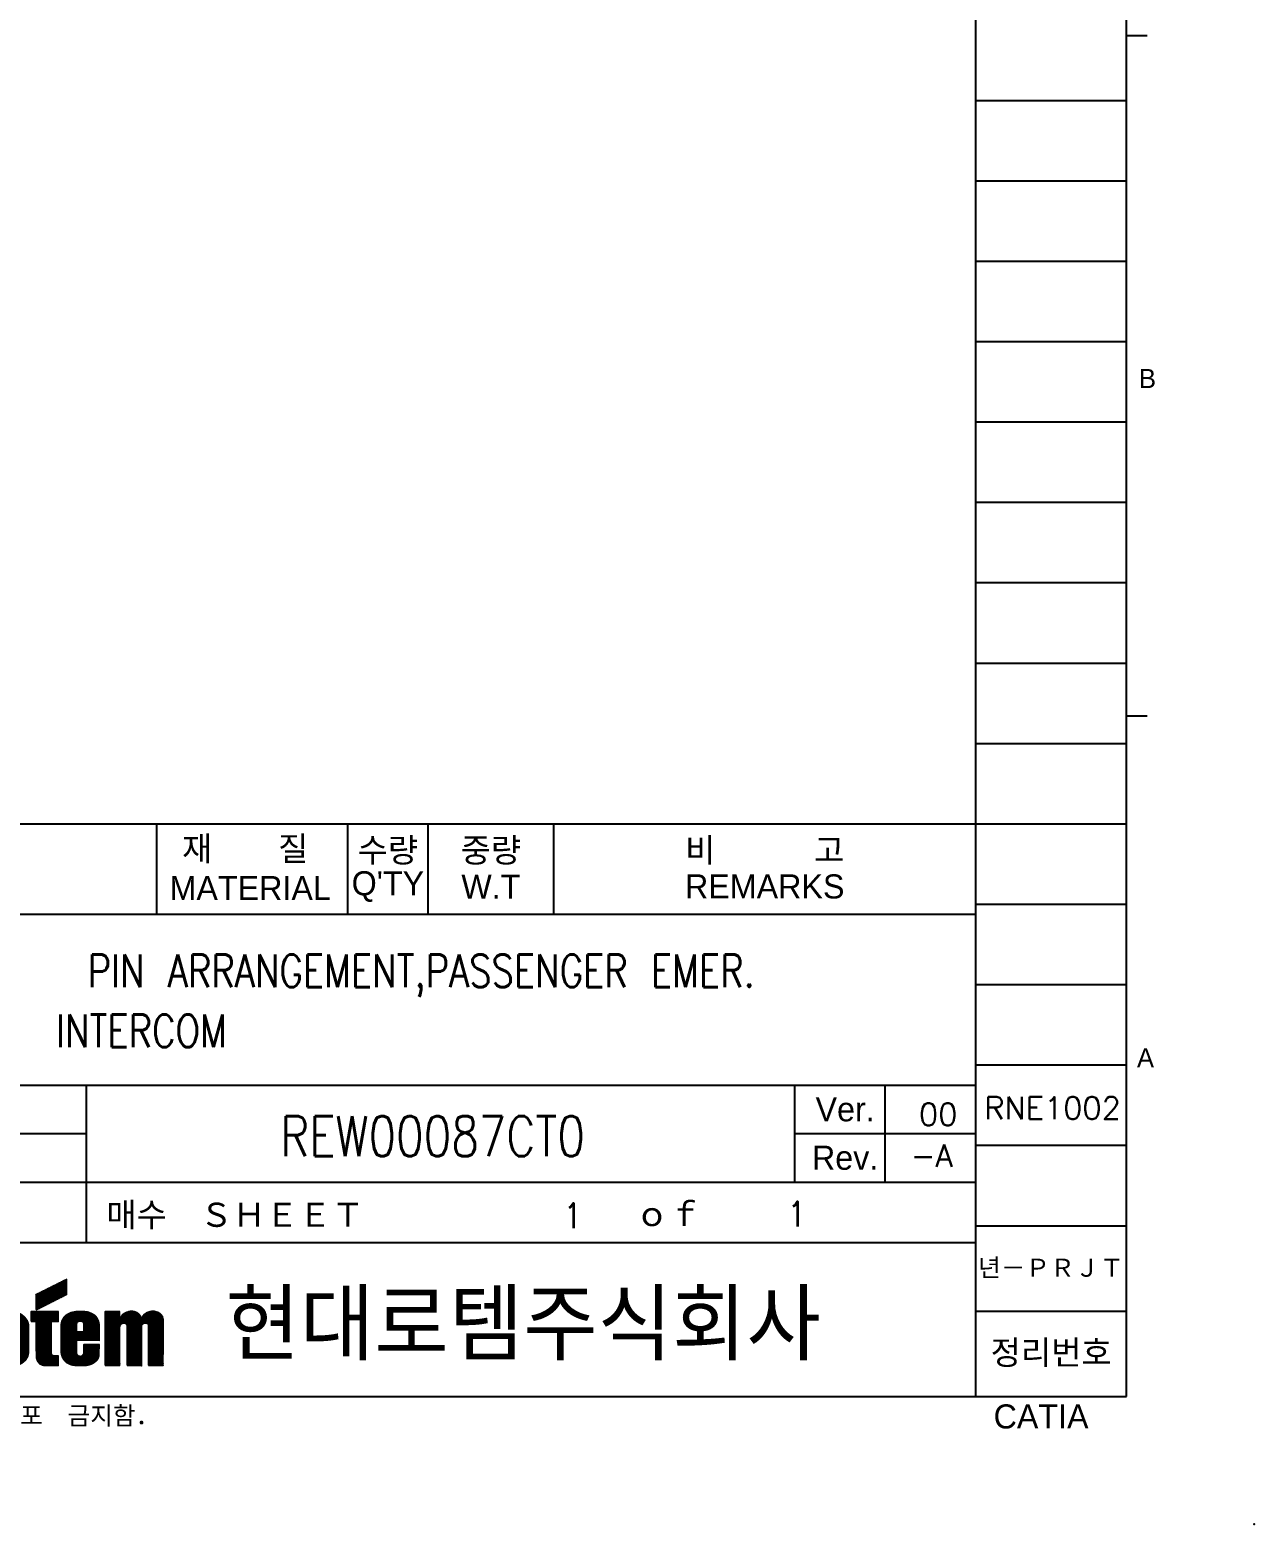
# Model space of a CAD drawing. Header units: millimetres. Extents: x 1063 to 1621, y 404 to 836.
# Drawn here: x 1499.5 to 1621.4, y 404.4 to 553.1 of the extents above; entities that cross this region are included whole.
import ezdxf
from ezdxf.enums import TextEntityAlignment as Align

# ---------------------------------------------------------------- set-up
doc = ezdxf.new("R2010")
doc.units = ezdxf.units.MM
doc.layers.add('5', color=4, linetype='Continuous')
doc.styles.add('CI', font='romand.shx', dxfattribs={"bigfont": 'whgdtxt.shx'})
doc.styles.add('ROMANS', font='txt', dxfattribs={"height": 0.2})
doc.styles.get("Standard").update_dxf_attribs({"font": 'txt.shx', "bigfont": 'whgtxt.shx'})
pattern_1 = [(45, (994.75708, 597.389726), (-0.00883883476, 0.00883883476), [])]

msp = doc.modelspace()

# ---------------------------------------------------------------- hatches: boundary and pattern name
h = msp.add_hatch()
h.set_pattern_fill('ANSI31', color=256, scale=0.1, style=0)
h.set_pattern_definition(pattern_1)
h.paths.add_polyline_path([(1506.45, 424.22), (1506.45, 424.3), (1506.44, 424.37), (1506.43, 424.45), (1506.41, 424.52), (1506.39, 424.6), (1506.36, 424.67), (1506.34, 424.73), (1506.3, 424.8), (1506.27, 424.86), (1506.23, 424.91), (1506.19, 424.97), (1506.15, 425.03), (1506.1, 425.08), (1506.05, 425.12), (1506, 425.17), (1505.94, 425.22), (1505.88, 425.26), (1505.82, 425.29), (1505.76, 425.33), (1505.69, 425.36), (1505.62, 425.39), (1505.55, 425.42), (1505.48, 425.45), (1505.41, 425.47), (1505.33, 425.49), (1505.26, 425.51), (1505.18, 425.52), (1505.1, 425.53), (1505.02, 425.54), (1504.93, 425.55), (1504.85, 425.55), (1504.77, 425.56), (1504.36, 425.56), (1504.27, 425.55), (1504.18, 425.55), (1504.1, 425.54), (1504.02, 425.53), (1503.93, 425.52), (1503.85, 425.5), (1503.77, 425.48), (1503.69, 425.46), (1503.62, 425.44), (1503.55, 425.41), (1503.48, 425.38), (1503.41, 425.35), (1503.34, 425.31), (1503.28, 425.27), (1503.21, 425.23), (1503.15, 425.19), (1503.1, 425.14), (1503.04, 425.09), (1502.99, 425.04), (1502.95, 424.98), (1502.9, 424.92), (1502.86, 424.86), (1502.82, 424.8), (1502.79, 424.73), (1502.76, 424.66), (1502.73, 424.59), (1502.71, 424.51), (1502.69, 424.43), (1502.68, 424.35), (1502.66, 424.27), (1502.66, 424.18), (1502.65, 424.09), (1502.65, 421.59), (1502.66, 421.51), (1502.66, 421.42), (1502.67, 421.34), (1502.69, 421.26), (1502.7, 421.19), (1502.72, 421.11), (1502.75, 421.04), (1502.77, 420.98), (1502.8, 420.91), (1502.84, 420.85), (1502.87, 420.79), (1502.91, 420.73), (1502.95, 420.68), (1503, 420.63), (1503.05, 420.58), (1503.1, 420.53), (1503.15, 420.49), (1503.21, 420.45), (1503.27, 420.41), (1503.33, 420.37), (1503.4, 420.34), (1503.47, 420.31), (1503.53, 420.29), (1503.61, 420.26), (1503.68, 420.24), (1503.76, 420.22), (1503.84, 420.21), (1503.92, 420.2), (1504.01, 420.19), (1504.1, 420.18), (1504.19, 420.17), (1504.28, 420.17), (1504.83, 420.17), (1504.91, 420.17), (1504.99, 420.18), (1505.06, 420.18), (1505.14, 420.19), (1505.22, 420.2), (1505.29, 420.22), (1505.37, 420.24), (1505.44, 420.25), (1505.51, 420.28), (1505.58, 420.3), (1505.65, 420.32), (1505.71, 420.35), (1505.77, 420.38), (1505.84, 420.42), (1505.89, 420.45), (1505.95, 420.49), (1506.01, 420.53), (1506.06, 420.57), (1506.11, 420.61), (1506.15, 420.66), (1506.2, 420.71), (1506.24, 420.76), (1506.27, 420.81), (1506.31, 420.87), (1506.34, 420.92), (1506.36, 420.98), (1506.39, 421.04), (1506.41, 421.1), (1506.42, 421.16), (1506.43, 421.23), (1506.44, 421.3), (1506.44, 421.37), (1506.45, 422.27), (1504.91, 422.27), (1504.91, 421.51), (1504.91, 421.43), (1504.89, 421.34), (1504.85, 421.27), (1504.81, 421.21), (1504.75, 421.15), (1504.69, 421.11), (1504.63, 421.09), (1504.55, 421.08), (1504.48, 421.09), (1504.41, 421.11), (1504.35, 421.14), (1504.3, 421.19), (1504.25, 421.25), (1504.22, 421.32), (1504.2, 421.41), (1504.2, 421.49), (1504.2, 424.26), (1504.2, 424.31), (1504.22, 424.39), (1504.25, 424.46), (1504.29, 424.51), (1504.35, 424.55), (1504.41, 424.58), (1504.46, 424.6), (1504.54, 424.6), (1504.61, 424.6), (1504.67, 424.58), (1504.73, 424.55), (1504.79, 424.51), (1504.84, 424.46), (1504.87, 424.41), (1504.9, 424.33), (1504.91, 424.26), (1504.91, 423.54), (1504.2, 423.54), (1504.2, 422.71), (1506.45, 422.71)])
h.paths.add_polyline_path([(1501.68, 424.54), (1502.39, 424.54), (1502.39, 425.56), (1499.65, 425.56), (1499.65, 424.54), (1500.16, 424.54), (1500.18, 421.15), (1500.18, 421.09), (1500.18, 421.02), (1500.19, 420.97), (1500.19, 420.91), (1500.2, 420.86), (1500.22, 420.81), (1500.23, 420.76), (1500.25, 420.71), (1500.26, 420.66), (1500.28, 420.62), (1500.3, 420.58), (1500.33, 420.54), (1500.35, 420.5), (1500.38, 420.47), (1500.41, 420.44), (1500.44, 420.41), (1500.47, 420.38), (1500.5, 420.35), (1500.53, 420.32), (1500.57, 420.3), (1500.61, 420.28), (1500.64, 420.26), (1500.68, 420.25), (1500.72, 420.23), (1500.77, 420.22), (1500.81, 420.2), (1500.85, 420.2), (1500.9, 420.19), (1500.94, 420.18), (1500.99, 420.18), (1501.04, 420.17), (1501.09, 420.17), (1502.39, 420.17), (1502.39, 421.13), (1501.94, 421.13), (1501.9, 421.13), (1501.86, 421.14), (1501.84, 421.15), (1501.77, 421.2), (1501.73, 421.27), (1501.7, 421.33), (1501.68, 421.4), (1501.68, 421.45)])
h.paths.add_polyline_path([(1499.42, 421.53), (1499.42, 421.62), (1499.42, 424.19), (1499.42, 424.27), (1499.42, 424.34), (1499.4, 424.41), (1499.39, 424.48), (1499.37, 424.54), (1499.34, 424.61), (1499.32, 424.67), (1499.29, 424.73), (1499.25, 424.79), (1499.21, 424.85), (1499.17, 424.91), (1499.13, 424.96), (1499.08, 425.02), (1499.03, 425.07), (1498.98, 425.12), (1498.92, 425.16), (1498.87, 425.21), (1498.81, 425.25), (1498.74, 425.29), (1498.68, 425.33), (1498.62, 425.36), (1498.55, 425.4), (1498.48, 425.42), (1498.41, 425.45), (1498.34, 425.48), (1498.27, 425.5), (1498.2, 425.51), (1498.13, 425.53), (1498.06, 425.54), (1497.99, 425.55), (1497.91, 425.55), (1497.84, 425.56), (1497.25, 425.56), (1497.16, 425.55), (1497.08, 425.55), (1496.99, 425.54), (1496.91, 425.53), (1496.83, 425.51), (1496.75, 425.49), (1496.67, 425.47), (1496.6, 425.44), (1496.52, 425.42), (1496.45, 425.38), (1496.38, 425.35), (1496.32, 425.31), (1496.26, 425.27), (1496.2, 425.23), (1496.14, 425.19), (1496.08, 425.14), (1496.03, 425.09), (1495.98, 425.04), (1495.94, 424.99), (1495.89, 424.94), (1495.85, 424.88), (1495.81, 424.82), (1495.78, 424.76), (1495.75, 424.7), (1495.72, 424.64), (1495.7, 424.58), (1495.68, 424.51), (1495.66, 424.45), (1495.65, 424.38), (1495.64, 424.31), (1495.63, 424.24), (1495.63, 424.17), (1497.15, 424.3), (1497.15, 424.35), (1497.17, 424.41), (1497.2, 424.46), (1497.26, 424.53), (1497.33, 424.57), (1497.4, 424.59), (1497.46, 424.6), (1497.52, 424.6), (1497.6, 424.59), (1497.64, 424.58), (1497.67, 424.57), (1497.75, 424.53), (1497.81, 424.47), (1497.84, 424.41), (1497.86, 424.34), (1497.86, 424.3), (1497.86, 421.45), (1497.86, 421.39), (1497.84, 421.29), (1497.81, 421.22), (1497.76, 421.16), (1497.71, 421.11), (1497.65, 421.07), (1497.59, 421.05), (1497.51, 421.04), (1497.42, 421.05), (1497.37, 421.07), (1497.3, 421.11), (1497.25, 421.16), (1497.2, 421.23), (1497.17, 421.29), (1497.15, 421.38), (1497.15, 421.45), (1497.15, 424.3), (1495.63, 424.17), (1495.63, 421.55), (1495.63, 421.47), (1495.64, 421.39), (1495.65, 421.31), (1495.67, 421.23), (1495.69, 421.16), (1495.72, 421.09), (1495.75, 421.02), (1495.78, 420.95), (1495.82, 420.89), (1495.86, 420.83), (1495.91, 420.77), (1495.96, 420.71), (1496.01, 420.66), (1496.06, 420.61), (1496.12, 420.56), (1496.18, 420.52), (1496.24, 420.48), (1496.3, 420.44), (1496.37, 420.4), (1496.43, 420.37), (1496.5, 420.34), (1496.57, 420.31), (1496.64, 420.28), (1496.71, 420.26), (1496.78, 420.24), (1496.85, 420.22), (1496.92, 420.21), (1496.98, 420.19), (1497.05, 420.18), (1497.12, 420.18), (1497.19, 420.17), (1497.25, 420.17), (1497.74, 420.17), (1497.83, 420.18), (1497.91, 420.18), (1498, 420.19), (1498.08, 420.2), (1498.16, 420.22), (1498.24, 420.23), (1498.32, 420.25), (1498.4, 420.28), (1498.48, 420.3), (1498.55, 420.33), (1498.62, 420.36), (1498.69, 420.39), (1498.75, 420.43), (1498.82, 420.47), (1498.88, 420.51), (1498.94, 420.55), (1498.99, 420.6), (1499.04, 420.65), (1499.09, 420.7), (1499.14, 420.76), (1499.18, 420.81), (1499.22, 420.88), (1499.26, 420.94), (1499.3, 421), (1499.32, 421.07), (1499.35, 421.14), (1499.37, 421.21), (1499.39, 421.29), (1499.41, 421.37), (1499.42, 421.45)])
h.paths.add_polyline_path([(1495.14, 422.63), (1495.14, 422.68), (1495.13, 422.73), (1495.13, 422.78), (1495.11, 422.83), (1495.1, 422.88), (1495.08, 422.92), (1495.06, 422.96), (1495.04, 423), (1495.01, 423.04), (1494.99, 423.08), (1494.96, 423.12), (1494.93, 423.15), (1494.89, 423.19), (1494.85, 423.22), (1494.81, 423.25), (1494.77, 423.28), (1494.73, 423.3), (1494.69, 423.33), (1494.64, 423.35), (1494.59, 423.37), (1494.54, 423.39), (1494.49, 423.41), (1494.44, 423.43), (1494.38, 423.45), (1494.33, 423.46), (1494.27, 423.48), (1494.22, 423.49), (1494.16, 423.5), (1494.1, 423.51), (1494.04, 423.51), (1493.98, 423.52), (1493.92, 423.52), (1493.98, 423.53), (1494.04, 423.54), (1494.1, 423.55), (1494.16, 423.56), (1494.22, 423.58), (1494.27, 423.6), (1494.33, 423.62), (1494.38, 423.64), (1494.44, 423.67), (1494.49, 423.69), (1494.54, 423.72), (1494.59, 423.75), (1494.64, 423.79), (1494.69, 423.83), (1494.73, 423.86), (1494.77, 423.9), (1494.81, 423.94), (1494.85, 423.99), (1494.89, 424.03), (1494.93, 424.08), (1494.96, 424.12), (1494.99, 424.17), (1495.01, 424.22), (1495.04, 424.28), (1495.06, 424.33), (1495.08, 424.38), (1495.1, 424.44), (1495.11, 424.49), (1495.13, 424.55), (1495.13, 424.61), (1495.14, 424.66), (1495.14, 424.72), (1495.14, 425.17), (1495.14, 425.24), (1495.13, 425.3), (1495.12, 425.37), (1495.11, 425.43), (1495.1, 425.49), (1495.08, 425.56), (1495.06, 425.61), (1495.03, 425.67), (1495, 425.73), (1494.97, 425.78), (1494.94, 425.83), (1494.9, 425.88), (1494.86, 425.93), (1494.81, 425.97), (1494.77, 426.01), (1494.72, 426.05), (1494.66, 426.09), (1494.61, 426.13), (1494.55, 426.16), (1494.48, 426.2), (1494.42, 426.23), (1494.35, 426.25), (1494.28, 426.28), (1494.21, 426.3), (1494.13, 426.32), (1494.05, 426.34), (1493.97, 426.35), (1493.88, 426.36), (1493.79, 426.37), (1493.7, 426.38), (1493.61, 426.39), (1493.51, 426.39), (1491.22, 426.39), (1491.22, 420.17), (1492.78, 420.17), (1492.78, 425.51), (1493.11, 425.51), (1493.2, 425.51), (1493.31, 425.46), (1493.41, 425.39), (1493.46, 425.32), (1493.5, 425.26), (1493.53, 425.2), (1493.55, 425.14), (1493.58, 425.08), (1493.59, 425.01), (1493.61, 424.93), (1493.62, 424.86), (1493.62, 424.79), (1493.62, 424.71), (1493.62, 424.64), (1493.61, 424.56), (1493.6, 424.49), (1493.59, 424.42), (1493.57, 424.35), (1493.55, 424.28), (1493.52, 424.22), (1493.49, 424.16), (1493.46, 424.11), (1493.4, 424.03), (1493.31, 423.96), (1493.2, 423.92), (1493.11, 423.91), (1492.78, 423.91), (1492.78, 423.02), (1493.17, 423.02), (1493.21, 423.02), (1493.24, 423.01), (1493.29, 422.99), (1493.36, 422.95), (1493.4, 422.92), (1493.42, 422.9), (1493.45, 422.87), (1493.47, 422.84), (1493.5, 422.8), (1493.52, 422.77), (1493.54, 422.73), (1493.55, 422.7), (1493.56, 422.68), (1493.58, 422.63), (1493.58, 422.6), (1493.59, 422.57), (1493.6, 422.52), (1493.61, 422.49), (1493.61, 422.44), (1493.61, 422.41), (1493.62, 422.39), (1493.62, 420.17), (1495.14, 420.17)])
h = msp.add_hatch()
h.set_pattern_fill('ANSI31', color=256, scale=0.1, style=0)
h.set_pattern_definition(pattern_1)
h.paths.add_polyline_path([(1512.83, 424.64), (1512.83, 424.75), (1512.81, 424.85), (1512.78, 424.95), (1512.75, 425.04), (1512.7, 425.12), (1512.65, 425.19), (1512.6, 425.26), (1512.53, 425.32), (1512.46, 425.38), (1512.38, 425.43), (1512.3, 425.47), (1512.22, 425.5), (1512.13, 425.53), (1512.04, 425.55), (1511.94, 425.57), (1511.85, 425.58), (1511.75, 425.58), (1511.65, 425.57), (1511.56, 425.56), (1511.47, 425.54), (1511.37, 425.52), (1511.28, 425.49), (1511.2, 425.45), (1511.12, 425.41), (1511.04, 425.36), (1510.97, 425.3), (1510.9, 425.24), (1510.84, 425.17), (1510.79, 425.09), (1510.74, 425.01), (1510.7, 424.92), (1510.68, 424.82), (1510.65, 424.92), (1510.61, 425.01), (1510.57, 425.09), (1510.52, 425.16), (1510.47, 425.23), (1510.41, 425.3), (1510.34, 425.35), (1510.27, 425.4), (1510.2, 425.45), (1510.12, 425.48), (1510.05, 425.51), (1509.96, 425.54), (1509.88, 425.56), (1509.79, 425.57), (1509.7, 425.58), (1509.62, 425.58), (1509.53, 425.57), (1509.44, 425.56), (1509.35, 425.55), (1509.27, 425.52), (1509.18, 425.49), (1509.1, 425.46), (1509.02, 425.42), (1508.94, 425.37), (1508.87, 425.32), (1508.8, 425.27), (1508.74, 425.2), (1508.68, 425.13), (1508.63, 425.06), (1508.58, 424.98), (1508.54, 424.89), (1508.5, 424.8), (1508.5, 425.56), (1507.04, 425.56), (1507.04, 420.17), (1508.5, 420.17), (1508.5, 424.08), (1508.52, 424.15), (1508.54, 424.22), (1508.58, 424.27), (1508.62, 424.32), (1508.69, 424.36), (1508.74, 424.38), (1508.82, 424.4), (1508.89, 424.4), (1508.95, 424.39), (1509.01, 424.37), (1509.07, 424.34), (1509.12, 424.3), (1509.16, 424.24), (1509.2, 424.17), (1509.21, 424.09), (1509.22, 424.03), (1509.22, 420.17), (1510.66, 420.17), (1510.66, 424.14), (1510.67, 424.2), (1510.7, 424.27), (1510.74, 424.31), (1510.8, 424.36), (1510.86, 424.38), (1510.92, 424.4), (1510.97, 424.4), (1511.02, 424.4), (1511.09, 424.39), (1511.15, 424.37), (1511.2, 424.35), (1511.27, 424.3), (1511.31, 424.24), (1511.34, 424.17), (1511.35, 424.1), (1511.35, 420.17), (1512.81, 420.17)])

# ---------------------------------------------------------------- linework, layer by layer
at = {"color": 5, "linetype": 'Continuous'}
for p, q in [((1593.66, 417.09), (1593.66, 823.49)), ((1608.66, 417.09), (1608.66, 823.49)), ((1593.66, 546.09), (1608.66, 546.09)), ((1593.66, 530.09), (1608.66, 530.09)), ((1593.66, 514.09), (1608.66, 514.09)), ((1593.66, 498.09), (1608.66, 498.09)), ((1593.66, 482.09), (1608.66, 482.09)), ((1415.16, 474.09), (1593.66, 474.09)), ((1593.66, 466.09), (1608.66, 466.09)), ((1415.16, 465.09), (1593.66, 465.09)), ((1593.66, 450.09), (1608.66, 450.09)), ((1593.66, 434.09), (1608.66, 434.09)), ((1075.26, 417.09), (1608.66, 417.09))]:
    msp.add_line(p, q, dxfattribs=at)
at = {"color": 6, "linetype": 'Continuous'}
for p, q in [((1608.66, 552.56), (1610.71, 552.56)), ((1593.66, 538.09), (1608.66, 538.09)), ((1593.66, 522.09), (1608.66, 522.09)), ((1593.66, 506.09), (1608.66, 506.09)), ((1593.66, 490.09), (1608.66, 490.09)), ((1608.66, 484.82), (1610.71, 484.82)), ((1512.16, 465.09), (1512.16, 474.09)), ((1531.16, 465.09), (1531.16, 474.09)), ((1539.16, 465.09), (1539.16, 474.09)), ((1551.66, 465.09), (1551.66, 474.09)), ((1593.66, 474.09), (1608.66, 474.09)), ((1593.66, 458.09), (1608.66, 458.09)), ((1478.16, 448.07), (1593.66, 448.07)), ((1505.16, 438.42), (1505.16, 448.07)), ((1575.66, 438.42), (1575.66, 448.07)), ((1584.66, 438.42), (1584.66, 448.07)), ((1497.16, 443.25), (1505.16, 443.25)), ((1575.66, 443.25), (1593.66, 443.25)), ((1593.66, 442.09), (1608.66, 442.09)), ((1478.16, 438.42), (1593.66, 438.42)), ((1505.16, 432.42), (1505.16, 438.42)), ((1573.66, 438.42), (1578.66, 438.42)), ((1453.16, 432.42), (1593.66, 432.42)), ((1593.66, 425.59), (1608.66, 425.59))]:
    msp.add_line(p, q, dxfattribs=at)
at = {"color": 1, "lineweight": 0}
for p, q in [((1503.2, 428.76), (1500.16, 427.24)), ((1503.2, 427.26), (1503.2, 428.76)), ((1500.16, 425.72), (1503.2, 427.26)), ((1500.16, 427.24), (1500.16, 425.72)), ((1500.16, 427.24), (1500.16, 427.24))]:
    msp.add_line(p, q, dxfattribs=at)
at = {"color": 1}
for p, q in [((1500.16, 425.72), (1503.2, 428.76)), ((1500.16, 425.73), (1503.17, 428.75)), ((1500.16, 425.75), (1503.13, 428.73)), ((1500.16, 425.77), (1503.1, 428.71)), ((1500.16, 425.79), (1503.06, 428.69)), ((1500.16, 425.8), (1503.03, 428.68)), ((1500.16, 425.82), (1502.99, 428.66)), ((1500.16, 425.84), (1502.96, 428.64)), ((1500.16, 425.86), (1502.92, 428.62)), ((1500.16, 425.88), (1502.89, 428.61)), ((1500.16, 425.89), (1502.85, 428.59)), ((1500.16, 425.91), (1502.82, 428.57)), ((1500.16, 425.93), (1502.78, 428.55)), ((1500.16, 425.95), (1502.75, 428.54)), ((1500.16, 425.96), (1502.71, 428.52)), ((1500.16, 425.98), (1502.68, 428.5)), ((1500.16, 426), (1502.64, 428.48)), ((1500.16, 426.02), (1502.6, 428.47)), ((1500.16, 426.03), (1502.57, 428.45)), ((1500.16, 426.05), (1502.53, 428.43)), ((1500.16, 426.07), (1502.5, 428.41)), ((1500.16, 426.09), (1502.46, 428.39)), ((1500.16, 426.11), (1502.43, 428.38)), ((1500.16, 426.12), (1502.39, 428.36)), ((1500.16, 426.14), (1502.36, 428.34)), ((1500.16, 426.16), (1502.32, 428.32)), ((1500.16, 426.18), (1502.29, 428.31)), ((1500.2, 425.74), (1503.2, 428.74)), ((1500.23, 425.76), (1503.2, 428.73)), ((1500.27, 425.77), (1503.2, 428.71)), ((1500.3, 425.79), (1503.2, 428.69)), ((1500.34, 425.81), (1503.2, 428.67)), ((1500.37, 425.83), (1503.2, 428.66)), ((1500.41, 425.85), (1503.2, 428.64)), ((1500.45, 425.86), (1503.2, 428.62)), ((1500.48, 425.88), (1503.2, 428.6)), ((1500.52, 425.9), (1503.2, 428.59)), ((1500.55, 425.92), (1503.2, 428.57)), ((1500.59, 425.94), (1503.2, 428.55)), ((1500.63, 425.96), (1503.2, 428.53)), ((1500.66, 425.97), (1503.2, 428.52)), ((1500.7, 425.99), (1503.2, 428.5)), ((1500.73, 426.01), (1503.2, 428.48)), ((1500.77, 426.03), (1503.2, 428.46)), ((1500.8, 426.05), (1503.2, 428.44)), ((1500.84, 426.06), (1503.2, 428.43)), ((1500.88, 426.08), (1503.2, 428.41)), ((1500.91, 426.1), (1503.2, 428.39)), ((1500.95, 426.12), (1503.2, 428.37)), ((1500.98, 426.14), (1503.2, 428.36)), ((1501.02, 426.16), (1503.2, 428.34)), ((1501.06, 426.17), (1503.2, 428.32)), ((1500.16, 426.19), (1502.25, 428.29)), ((1500.16, 426.21), (1502.22, 428.27)), ((1500.16, 426.23), (1502.18, 428.25)), ((1500.16, 426.25), (1502.15, 428.24)), ((1500.16, 426.26), (1502.11, 428.22)), ((1500.16, 426.28), (1502.07, 428.2)), ((1500.16, 426.3), (1502.04, 428.18)), ((1500.16, 426.32), (1502, 428.17)), ((1500.16, 426.34), (1501.97, 428.15)), ((1500.16, 426.35), (1501.93, 428.13)), ((1500.16, 426.37), (1501.9, 428.11)), ((1500.16, 426.39), (1501.86, 428.09)), ((1500.16, 426.41), (1501.83, 428.08)), ((1500.16, 426.42), (1501.79, 428.06)), ((1500.16, 426.44), (1501.76, 428.04)), ((1500.16, 426.46), (1501.72, 428.02)), ((1500.16, 426.48), (1501.69, 428.01)), ((1500.16, 426.49), (1501.65, 427.99)), ((1500.16, 426.51), (1501.62, 427.97)), ((1500.16, 426.53), (1501.58, 427.95)), ((1500.16, 426.55), (1501.54, 427.94)), ((1500.16, 426.57), (1501.51, 427.92)), ((1500.16, 426.58), (1501.47, 427.9)), ((1500.16, 426.6), (1501.44, 427.88)), ((1500.16, 426.62), (1501.4, 427.87)), ((1500.16, 426.64), (1501.37, 427.85)), ((1500.16, 426.65), (1501.33, 427.83)), ((1500.16, 426.67), (1501.3, 427.81)), ((1500.16, 426.69), (1501.26, 427.79)), ((1500.16, 426.71), (1501.23, 427.78)), ((1500.16, 426.72), (1501.19, 427.76)), ((1500.16, 426.74), (1501.16, 427.74)), ((1500.16, 426.76), (1501.12, 427.72)), ((1500.16, 426.78), (1501.09, 427.71)), ((1500.16, 426.79), (1501.05, 427.69)), ((1500.16, 426.81), (1501.01, 427.67)), ((1500.16, 426.83), (1500.98, 427.65)), ((1500.16, 426.85), (1500.94, 427.64)), ((1500.16, 426.87), (1500.91, 427.62)), ((1500.16, 426.88), (1500.87, 427.6)), ((1500.16, 426.9), (1500.84, 427.58)), ((1500.16, 426.92), (1500.8, 427.56)), ((1500.16, 426.94), (1500.77, 427.55)), ((1500.16, 426.95), (1500.73, 427.53)), ((1500.16, 426.97), (1500.7, 427.51)), ((1500.16, 426.99), (1500.66, 427.49)), ((1500.16, 427.01), (1500.63, 427.48)), ((1500.16, 427.02), (1500.59, 427.46)), ((1500.16, 427.04), (1500.56, 427.44)), ((1500.16, 427.06), (1500.52, 427.42)), ((1500.16, 427.08), (1500.48, 427.41)), ((1500.16, 427.1), (1500.45, 427.39)), ((1500.16, 427.11), (1500.41, 427.37)), ((1500.16, 427.13), (1500.38, 427.35)), ((1500.16, 427.15), (1500.34, 427.34)), ((1500.16, 427.17), (1500.31, 427.32)), ((1500.16, 427.18), (1500.27, 427.3)), ((1500.16, 427.2), (1500.24, 427.28)), ((1500.16, 427.22), (1500.2, 427.26)), ((1500.16, 427.24), (1500.17, 427.25)), ((1501.09, 426.19), (1503.2, 428.3)), ((1501.13, 426.21), (1503.2, 428.29)), ((1501.16, 426.23), (1503.2, 428.27)), ((1501.2, 426.25), (1503.2, 428.25)), ((1501.23, 426.26), (1503.2, 428.23)), ((1501.27, 426.28), (1503.2, 428.21)), ((1501.31, 426.3), (1503.2, 428.2)), ((1501.34, 426.32), (1503.2, 428.18)), ((1501.38, 426.34), (1503.2, 428.16)), ((1501.41, 426.36), (1503.2, 428.14)), ((1501.45, 426.37), (1503.2, 428.13)), ((1501.49, 426.39), (1503.2, 428.11)), ((1501.52, 426.41), (1503.2, 428.09)), ((1501.56, 426.43), (1503.2, 428.07)), ((1501.59, 426.45), (1503.2, 428.06)), ((1501.63, 426.46), (1503.2, 428.04)), ((1501.66, 426.48), (1503.2, 428.02)), ((1501.7, 426.5), (1503.2, 428)), ((1501.74, 426.52), (1503.2, 427.98)), ((1501.77, 426.54), (1503.2, 427.97)), ((1501.81, 426.56), (1503.2, 427.95)), ((1501.84, 426.57), (1503.2, 427.93)), ((1501.88, 426.59), (1503.2, 427.91)), ((1501.92, 426.61), (1503.2, 427.9)), ((1501.95, 426.63), (1503.2, 427.88)), ((1501.99, 426.65), (1503.2, 427.86)), ((1502.02, 426.66), (1503.2, 427.84)), ((1502.06, 426.68), (1503.2, 427.83)), ((1502.09, 426.7), (1503.2, 427.81)), ((1502.13, 426.72), (1503.2, 427.79)), ((1502.17, 426.74), (1503.2, 427.77)), ((1502.2, 426.75), (1503.2, 427.76)), ((1502.24, 426.77), (1503.2, 427.74)), ((1502.27, 426.79), (1503.2, 427.72)), ((1502.31, 426.81), (1503.2, 427.7)), ((1502.35, 426.83), (1503.2, 427.68)), ((1502.38, 426.85), (1503.2, 427.67)), ((1502.42, 426.86), (1503.2, 427.65)), ((1502.45, 426.88), (1503.2, 427.63)), ((1502.49, 426.9), (1503.2, 427.61)), ((1502.52, 426.92), (1503.2, 427.6)), ((1502.56, 426.94), (1503.2, 427.58)), ((1502.6, 426.95), (1503.2, 427.56)), ((1502.63, 426.97), (1503.2, 427.54)), ((1502.67, 426.99), (1503.2, 427.53)), ((1502.7, 427.01), (1503.2, 427.51)), ((1502.74, 427.03), (1503.2, 427.49)), ((1502.78, 427.05), (1503.2, 427.47)), ((1502.81, 427.06), (1503.2, 427.45)), ((1502.85, 427.08), (1503.2, 427.44)), ((1502.88, 427.1), (1503.2, 427.42)), ((1502.92, 427.12), (1503.2, 427.4)), ((1502.95, 427.14), (1503.2, 427.38)), ((1502.99, 427.15), (1503.2, 427.37)), ((1503.03, 427.17), (1503.2, 427.35)), ((1503.06, 427.19), (1503.2, 427.33)), ((1503.1, 427.21), (1503.2, 427.31)), ((1503.13, 427.23), (1503.2, 427.3)), ((1503.17, 427.25), (1503.2, 427.28))]:
    msp.add_line(p, q, dxfattribs=at)
at = {"color": 154, "lineweight": 0}
for p, q in [((1499.65, 425.56), (1499.65, 424.54)), ((1502.39, 425.56), (1499.65, 425.56)), ((1499.65, 425.56), (1499.65, 425.56)), ((1502.39, 424.54), (1502.39, 425.56)), ((1503.41, 425.35), (1503.34, 425.31)), ((1503.48, 425.38), (1503.41, 425.35)), ((1503.55, 425.41), (1503.48, 425.38)), ((1503.62, 425.44), (1503.55, 425.41)), ((1503.69, 425.46), (1503.62, 425.44)), ((1503.77, 425.48), (1503.69, 425.46)), ((1503.85, 425.5), (1503.77, 425.48)), ((1503.93, 425.52), (1503.85, 425.5)), ((1504.02, 425.53), (1503.93, 425.52)), ((1504.1, 425.54), (1504.02, 425.53)), ((1504.18, 425.55), (1504.1, 425.54)), ((1504.27, 425.55), (1504.18, 425.55)), ((1504.36, 425.56), (1504.27, 425.55)), ((1504.77, 425.56), (1504.36, 425.56)), ((1504.85, 425.55), (1504.77, 425.56)), ((1504.93, 425.55), (1504.85, 425.55)), ((1505.02, 425.54), (1504.93, 425.55)), ((1505.1, 425.53), (1505.02, 425.54)), ((1505.18, 425.52), (1505.1, 425.53)), ((1505.26, 425.51), (1505.18, 425.52)), ((1505.33, 425.49), (1505.26, 425.51)), ((1505.41, 425.47), (1505.33, 425.49)), ((1505.48, 425.45), (1505.41, 425.47)), ((1505.55, 425.42), (1505.48, 425.45)), ((1505.62, 425.39), (1505.55, 425.42)), ((1505.69, 425.36), (1505.62, 425.39)), ((1505.76, 425.33), (1505.69, 425.36)), ((1505.82, 425.29), (1505.76, 425.33)), ((1507.04, 425.56), (1507.04, 420.17)), ((1508.5, 425.56), (1507.04, 425.56)), ((1507.04, 425.56), (1507.04, 425.56)), ((1508.5, 424.8), (1508.5, 425.56)), ((1508.94, 425.37), (1508.87, 425.32)), ((1509.02, 425.42), (1508.94, 425.37)), ((1509.1, 425.46), (1509.02, 425.42)), ((1509.18, 425.49), (1509.1, 425.46)), ((1509.27, 425.52), (1509.18, 425.49)), ((1509.35, 425.55), (1509.27, 425.52)), ((1509.44, 425.56), (1509.35, 425.55)), ((1509.53, 425.57), (1509.44, 425.56)), ((1509.62, 425.58), (1509.53, 425.57)), ((1509.7, 425.58), (1509.62, 425.58)), ((1509.79, 425.57), (1509.7, 425.58)), ((1509.88, 425.56), (1509.79, 425.57)), ((1509.96, 425.54), (1509.88, 425.56)), ((1510.05, 425.51), (1509.96, 425.54)), ((1510.12, 425.48), (1510.05, 425.51)), ((1510.2, 425.45), (1510.12, 425.48)), ((1510.27, 425.4), (1510.2, 425.45)), ((1510.34, 425.35), (1510.27, 425.4)), ((1510.41, 425.3), (1510.34, 425.35)), ((1511.04, 425.36), (1510.97, 425.3)), ((1511.12, 425.41), (1511.04, 425.36)), ((1511.2, 425.45), (1511.12, 425.41)), ((1511.28, 425.49), (1511.2, 425.45)), ((1511.37, 425.52), (1511.28, 425.49)), ((1511.47, 425.54), (1511.37, 425.52)), ((1511.56, 425.56), (1511.47, 425.54)), ((1511.65, 425.57), (1511.56, 425.56)), ((1511.75, 425.58), (1511.65, 425.57)), ((1511.85, 425.58), (1511.75, 425.58)), ((1511.94, 425.57), (1511.85, 425.58)), ((1512.04, 425.55), (1511.94, 425.57)), ((1512.13, 425.53), (1512.04, 425.55)), ((1512.22, 425.5), (1512.13, 425.53)), ((1512.3, 425.47), (1512.22, 425.5)), ((1512.38, 425.43), (1512.3, 425.47)), ((1512.46, 425.38), (1512.38, 425.43)), ((1512.53, 425.32), (1512.46, 425.38)), ((1499.65, 424.54), (1500.16, 424.54)), ((1500.16, 424.54), (1500.18, 421.15)), ((1501.68, 421.45), (1501.68, 424.54)), ((1501.68, 424.54), (1502.39, 424.54)), ((1502.66, 424.18), (1502.65, 424.09)), ((1502.65, 424.09), (1502.65, 421.59)), ((1502.65, 424.09), (1502.65, 424.09)), ((1502.68, 424.35), (1502.66, 424.27)), ((1502.66, 424.27), (1502.66, 424.18)), ((1502.69, 424.43), (1502.68, 424.35)), ((1502.71, 424.51), (1502.69, 424.43)), ((1502.73, 424.59), (1502.71, 424.51)), ((1502.76, 424.66), (1502.73, 424.59)), ((1502.79, 424.73), (1502.76, 424.66)), ((1502.82, 424.8), (1502.79, 424.73)), ((1502.86, 424.86), (1502.82, 424.8)), ((1502.9, 424.92), (1502.86, 424.86)), ((1502.95, 424.98), (1502.9, 424.92)), ((1502.99, 425.04), (1502.95, 424.98)), ((1503.04, 425.09), (1502.99, 425.04)), ((1503.1, 425.14), (1503.04, 425.09)), ((1503.15, 425.19), (1503.1, 425.14)), ((1503.21, 425.23), (1503.15, 425.19)), ((1503.28, 425.27), (1503.21, 425.23)), ((1503.34, 425.31), (1503.28, 425.27)), ((1504.2, 424.3), (1504.21, 424.34)), ((1504.2, 424.26), (1504.2, 424.3)), ((1504.2, 421.49), (1504.2, 424.26)), ((1504.21, 424.38), (1504.23, 424.41)), ((1504.21, 424.34), (1504.21, 424.38)), ((1504.23, 424.41), (1504.24, 424.45)), ((1504.24, 424.45), (1504.26, 424.47)), ((1504.26, 424.47), (1504.28, 424.5)), ((1504.28, 424.5), (1504.31, 424.52)), ((1504.31, 424.52), (1504.33, 424.54)), ((1504.33, 424.54), (1504.36, 424.56)), ((1504.36, 424.56), (1504.39, 424.57)), ((1504.39, 424.57), (1504.42, 424.58)), ((1504.42, 424.58), (1504.45, 424.59)), ((1504.45, 424.59), (1504.49, 424.6)), ((1504.49, 424.6), (1504.52, 424.6)), ((1504.52, 424.6), (1504.55, 424.6)), ((1504.55, 424.6), (1504.59, 424.6)), ((1504.59, 424.6), (1504.62, 424.59)), ((1504.62, 424.59), (1504.65, 424.58)), ((1504.65, 424.58), (1504.69, 424.57)), ((1504.69, 424.57), (1504.71, 424.56)), ((1504.71, 424.56), (1504.74, 424.54)), ((1504.74, 424.54), (1504.77, 424.52)), ((1504.77, 424.52), (1504.8, 424.5)), ((1504.8, 424.5), (1504.82, 424.48)), ((1504.82, 424.48), (1504.84, 424.45)), ((1504.84, 424.45), (1504.86, 424.42)), ((1504.86, 424.42), (1504.88, 424.39)), ((1504.88, 424.39), (1504.89, 424.35)), ((1504.89, 424.35), (1504.9, 424.32)), ((1504.9, 424.32), (1504.91, 424.28)), ((1504.91, 424.28), (1504.91, 424.24)), ((1504.91, 424.24), (1504.91, 423.54)), ((1505.88, 425.26), (1505.82, 425.29)), ((1505.94, 425.22), (1505.88, 425.26)), ((1506, 425.17), (1505.94, 425.22)), ((1506.05, 425.12), (1506, 425.17)), ((1506.1, 425.08), (1506.05, 425.12)), ((1506.15, 425.03), (1506.1, 425.08)), ((1506.19, 424.97), (1506.15, 425.03)), ((1506.23, 424.91), (1506.19, 424.97)), ((1506.27, 424.86), (1506.23, 424.91)), ((1506.3, 424.8), (1506.27, 424.86)), ((1506.34, 424.73), (1506.3, 424.8)), ((1506.36, 424.67), (1506.34, 424.73)), ((1506.39, 424.6), (1506.36, 424.67)), ((1506.41, 424.52), (1506.39, 424.6)), ((1506.43, 424.45), (1506.41, 424.52)), ((1506.44, 424.37), (1506.43, 424.45)), ((1506.45, 424.3), (1506.44, 424.37)), ((1506.45, 424.22), (1506.45, 424.3)), ((1506.45, 422.71), (1506.45, 424.22)), ((1508.54, 424.89), (1508.5, 424.8)), ((1508.5, 424.05), (1508.51, 424.09)), ((1508.5, 420.17), (1508.5, 424.05)), ((1508.51, 424.13), (1508.52, 424.17)), ((1508.51, 424.09), (1508.51, 424.13)), ((1508.52, 424.17), (1508.54, 424.21)), ((1508.58, 424.98), (1508.54, 424.89)), ((1508.54, 424.21), (1508.55, 424.24)), ((1508.55, 424.24), (1508.57, 424.27)), ((1508.57, 424.27), (1508.59, 424.29)), ((1508.63, 425.06), (1508.58, 424.98)), ((1508.59, 424.29), (1508.62, 424.31)), ((1508.62, 424.31), (1508.64, 424.33)), ((1508.68, 425.13), (1508.63, 425.06)), ((1508.64, 424.33), (1508.67, 424.35)), ((1508.67, 424.35), (1508.7, 424.37)), ((1508.74, 425.2), (1508.68, 425.13)), ((1508.7, 424.37), (1508.73, 424.38)), ((1508.73, 424.38), (1508.76, 424.39)), ((1508.8, 425.27), (1508.74, 425.2)), ((1508.76, 424.39), (1508.8, 424.39)), ((1508.87, 425.32), (1508.8, 425.27)), ((1508.8, 424.39), (1508.83, 424.4)), ((1508.83, 424.4), (1508.86, 424.4)), ((1508.86, 424.4), (1508.9, 424.4)), ((1508.9, 424.4), (1508.93, 424.39)), ((1508.93, 424.39), (1508.96, 424.39)), ((1508.96, 424.39), (1508.99, 424.38)), ((1508.99, 424.38), (1509.02, 424.36)), ((1509.02, 424.36), (1509.05, 424.35)), ((1509.05, 424.35), (1509.08, 424.33)), ((1509.08, 424.33), (1509.11, 424.31)), ((1509.11, 424.31), (1509.13, 424.28)), ((1509.13, 424.28), (1509.15, 424.26)), ((1509.15, 424.26), (1509.17, 424.23)), ((1509.17, 424.23), (1509.19, 424.19)), ((1509.19, 424.19), (1509.2, 424.16)), ((1509.2, 424.16), (1509.21, 424.12)), ((1509.21, 424.12), (1509.21, 424.08)), ((1509.21, 424.08), (1509.22, 424.03)), ((1509.22, 424.03), (1509.22, 420.17)), ((1510.47, 425.23), (1510.41, 425.3)), ((1510.52, 425.16), (1510.47, 425.23)), ((1510.57, 425.09), (1510.52, 425.16)), ((1510.61, 425.01), (1510.57, 425.09)), ((1510.65, 424.92), (1510.61, 425.01)), ((1510.68, 424.82), (1510.65, 424.92)), ((1510.66, 424.18), (1510.67, 424.21)), ((1510.66, 424.15), (1510.66, 424.18)), ((1510.66, 424.11), (1510.66, 424.15)), ((1510.66, 420.17), (1510.66, 424.11)), ((1510.67, 424.21), (1510.69, 424.24)), ((1510.7, 424.92), (1510.68, 424.82)), ((1510.69, 424.24), (1510.7, 424.27)), ((1510.74, 425.01), (1510.7, 424.92)), ((1510.7, 424.27), (1510.72, 424.29)), ((1510.72, 424.29), (1510.74, 424.31)), ((1510.79, 425.09), (1510.74, 425.01)), ((1510.74, 424.31), (1510.77, 424.33)), ((1510.77, 424.33), (1510.79, 424.35)), ((1510.84, 425.17), (1510.79, 425.09)), ((1510.79, 424.35), (1510.82, 424.36)), ((1510.82, 424.36), (1510.85, 424.38)), ((1510.9, 425.24), (1510.84, 425.17)), ((1510.85, 424.38), (1510.88, 424.39)), ((1510.88, 424.39), (1510.91, 424.39)), ((1510.97, 425.3), (1510.9, 425.24)), ((1510.91, 424.39), (1510.94, 424.4)), ((1510.94, 424.4), (1510.97, 424.4)), ((1510.97, 424.4), (1511, 424.4)), ((1511, 424.4), (1511.04, 424.4)), ((1511.04, 424.4), (1511.07, 424.4)), ((1511.07, 424.4), (1511.1, 424.39)), ((1511.1, 424.39), (1511.13, 424.38)), ((1511.13, 424.38), (1511.16, 424.37)), ((1511.16, 424.37), (1511.19, 424.35)), ((1511.19, 424.35), (1511.22, 424.34)), ((1511.22, 424.34), (1511.24, 424.32)), ((1511.24, 424.32), (1511.26, 424.29)), ((1511.26, 424.29), (1511.29, 424.27)), ((1511.29, 424.27), (1511.3, 424.25)), ((1511.3, 424.25), (1511.32, 424.22)), ((1511.32, 424.22), (1511.33, 424.18)), ((1511.33, 424.18), (1511.34, 424.15)), ((1511.34, 424.15), (1511.35, 424.11)), ((1511.35, 424.11), (1511.35, 424.07)), ((1511.35, 424.07), (1511.35, 420.17)), ((1512.6, 425.26), (1512.53, 425.32)), ((1512.65, 425.19), (1512.6, 425.26)), ((1512.7, 425.12), (1512.65, 425.19)), ((1512.75, 425.04), (1512.7, 425.12)), ((1512.78, 424.95), (1512.75, 425.04)), ((1512.81, 424.85), (1512.78, 424.95)), ((1512.83, 424.75), (1512.81, 424.85)), ((1512.81, 420.17), (1512.83, 424.64)), ((1512.83, 424.64), (1512.83, 424.75)), ((1504.91, 423.54), (1504.2, 423.54)), ((1504.2, 423.54), (1504.2, 422.71)), ((1504.2, 422.71), (1506.45, 422.71)), ((1500.18, 421.15), (1500.18, 421.09)), ((1500.18, 421.09), (1500.18, 421.02)), ((1500.18, 421.02), (1500.19, 420.97)), ((1500.19, 420.97), (1500.19, 420.91)), ((1500.19, 420.91), (1500.2, 420.86)), ((1501.68, 421.42), (1501.68, 421.45)), ((1501.68, 421.39), (1501.68, 421.42)), ((1501.69, 421.36), (1501.68, 421.39)), ((1501.7, 421.33), (1501.69, 421.36)), ((1501.71, 421.3), (1501.7, 421.33)), ((1501.72, 421.28), (1501.71, 421.3)), ((1501.74, 421.25), (1501.72, 421.28)), ((1501.75, 421.23), (1501.74, 421.25)), ((1501.77, 421.21), (1501.75, 421.23)), ((1501.79, 421.19), (1501.77, 421.21)), ((1501.81, 421.17), (1501.79, 421.19)), ((1501.84, 421.16), (1501.81, 421.17)), ((1501.85, 421.15), (1501.84, 421.16)), ((1501.86, 421.14), (1501.85, 421.15)), ((1501.87, 421.14), (1501.86, 421.14)), ((1501.89, 421.14), (1501.87, 421.14)), ((1501.9, 421.13), (1501.89, 421.14)), ((1501.91, 421.13), (1501.9, 421.13)), ((1501.93, 421.13), (1501.91, 421.13)), ((1501.94, 421.13), (1501.93, 421.13)), ((1502.39, 421.13), (1501.94, 421.13)), ((1502.39, 420.17), (1502.39, 421.13)), ((1502.65, 421.59), (1502.66, 421.51)), ((1502.66, 421.51), (1502.66, 421.42)), ((1502.66, 421.42), (1502.67, 421.34)), ((1502.67, 421.34), (1502.69, 421.26)), ((1502.69, 421.26), (1502.7, 421.19)), ((1502.7, 421.19), (1502.72, 421.11)), ((1502.72, 421.11), (1502.75, 421.04)), ((1502.75, 421.04), (1502.77, 420.98)), ((1502.77, 420.98), (1502.8, 420.91)), ((1502.8, 420.91), (1502.84, 420.85)), ((1504.2, 421.44), (1504.2, 421.49)), ((1504.2, 421.39), (1504.2, 421.44)), ((1504.21, 421.35), (1504.2, 421.39)), ((1504.23, 421.31), (1504.21, 421.35)), ((1504.24, 421.27), (1504.23, 421.31)), ((1504.26, 421.24), (1504.24, 421.27)), ((1504.28, 421.21), (1504.26, 421.24)), ((1504.3, 421.18), (1504.28, 421.21)), ((1504.33, 421.16), (1504.3, 421.18)), ((1504.36, 421.13), (1504.33, 421.16)), ((1504.39, 421.12), (1504.36, 421.13)), ((1504.42, 421.1), (1504.39, 421.12)), ((1504.45, 421.09), (1504.42, 421.1)), ((1504.49, 421.09), (1504.45, 421.09)), ((1504.52, 421.08), (1504.49, 421.09)), ((1504.55, 421.08), (1504.52, 421.08)), ((1504.58, 421.08), (1504.55, 421.08)), ((1504.62, 421.09), (1504.58, 421.08)), ((1504.65, 421.1), (1504.62, 421.09)), ((1504.68, 421.11), (1504.65, 421.1)), ((1504.71, 421.13), (1504.68, 421.11)), ((1504.74, 421.14), (1504.71, 421.13)), ((1504.77, 421.17), (1504.74, 421.14)), ((1504.8, 421.19), (1504.77, 421.17)), ((1504.82, 421.22), (1504.8, 421.19)), ((1504.84, 421.25), (1504.82, 421.22)), ((1504.86, 421.29), (1504.84, 421.25)), ((1504.88, 421.33), (1504.86, 421.29)), ((1504.89, 421.37), (1504.88, 421.33)), ((1504.9, 421.41), (1504.89, 421.37)), ((1504.91, 421.46), (1504.9, 421.41)), ((1506.45, 422.27), (1504.91, 422.27)), ((1504.91, 422.27), (1504.91, 421.51)), ((1504.91, 421.51), (1504.91, 421.46)), ((1506.31, 420.87), (1506.34, 420.92)), ((1506.34, 420.92), (1506.36, 420.98)), ((1506.36, 420.98), (1506.39, 421.04)), ((1506.39, 421.04), (1506.41, 421.1)), ((1506.41, 421.1), (1506.42, 421.16)), ((1506.42, 421.16), (1506.43, 421.23)), ((1506.43, 421.23), (1506.44, 421.3)), ((1506.44, 421.37), (1506.45, 422.27)), ((1506.44, 421.3), (1506.44, 421.37)), ((1500.2, 420.86), (1500.22, 420.81)), ((1500.22, 420.81), (1500.23, 420.76)), ((1500.23, 420.76), (1500.25, 420.71)), ((1500.25, 420.71), (1500.26, 420.66)), ((1500.26, 420.66), (1500.28, 420.62)), ((1500.28, 420.62), (1500.3, 420.58)), ((1500.3, 420.58), (1500.33, 420.54)), ((1500.33, 420.54), (1500.35, 420.5)), ((1500.35, 420.5), (1500.38, 420.47)), ((1500.38, 420.47), (1500.41, 420.44)), ((1500.41, 420.44), (1500.44, 420.41)), ((1500.44, 420.41), (1500.47, 420.38)), ((1500.47, 420.38), (1500.5, 420.35)), ((1500.5, 420.35), (1500.53, 420.32)), ((1500.53, 420.32), (1500.57, 420.3)), ((1500.57, 420.3), (1500.61, 420.28)), ((1500.61, 420.28), (1500.64, 420.26)), ((1500.64, 420.26), (1500.68, 420.25)), ((1500.68, 420.25), (1500.72, 420.23)), ((1500.72, 420.23), (1500.77, 420.22)), ((1500.77, 420.22), (1500.81, 420.2)), ((1500.81, 420.2), (1500.85, 420.2)), ((1500.85, 420.2), (1500.9, 420.19)), ((1500.9, 420.19), (1500.94, 420.18)), ((1500.94, 420.18), (1500.99, 420.18)), ((1500.99, 420.18), (1501.04, 420.17)), ((1501.04, 420.17), (1501.09, 420.17)), ((1501.09, 420.17), (1502.39, 420.17)), ((1502.84, 420.85), (1502.87, 420.79)), ((1502.87, 420.79), (1502.91, 420.73)), ((1502.91, 420.73), (1502.95, 420.68)), ((1502.95, 420.68), (1503, 420.63)), ((1503, 420.63), (1503.05, 420.58)), ((1503.05, 420.58), (1503.1, 420.53)), ((1503.1, 420.53), (1503.15, 420.49)), ((1503.15, 420.49), (1503.21, 420.45)), ((1503.21, 420.45), (1503.27, 420.41)), ((1503.27, 420.41), (1503.33, 420.37)), ((1503.33, 420.37), (1503.4, 420.34)), ((1503.4, 420.34), (1503.47, 420.31)), ((1503.47, 420.31), (1503.53, 420.29)), ((1503.53, 420.29), (1503.61, 420.26)), ((1503.61, 420.26), (1503.68, 420.24)), ((1503.68, 420.24), (1503.76, 420.22)), ((1503.76, 420.22), (1503.84, 420.21)), ((1503.84, 420.21), (1503.92, 420.2)), ((1503.92, 420.2), (1504.01, 420.19)), ((1504.01, 420.19), (1504.1, 420.18)), ((1504.1, 420.18), (1504.19, 420.17)), ((1504.19, 420.17), (1504.28, 420.17)), ((1504.28, 420.17), (1504.83, 420.17)), ((1504.83, 420.17), (1504.91, 420.17)), ((1504.91, 420.17), (1504.99, 420.18)), ((1504.99, 420.18), (1505.06, 420.18)), ((1505.06, 420.18), (1505.14, 420.19)), ((1505.14, 420.19), (1505.22, 420.2)), ((1505.22, 420.2), (1505.29, 420.22)), ((1505.29, 420.22), (1505.37, 420.24)), ((1505.37, 420.24), (1505.44, 420.25)), ((1505.44, 420.25), (1505.51, 420.28)), ((1505.51, 420.28), (1505.58, 420.3)), ((1505.58, 420.3), (1505.65, 420.32)), ((1505.65, 420.32), (1505.71, 420.35)), ((1505.71, 420.35), (1505.77, 420.38)), ((1505.77, 420.38), (1505.84, 420.42)), ((1505.84, 420.42), (1505.89, 420.45)), ((1505.89, 420.45), (1505.95, 420.49)), ((1505.95, 420.49), (1506.01, 420.53)), ((1506.01, 420.53), (1506.06, 420.57)), ((1506.06, 420.57), (1506.11, 420.61)), ((1506.11, 420.61), (1506.15, 420.66)), ((1506.15, 420.66), (1506.2, 420.71)), ((1506.2, 420.71), (1506.24, 420.76)), ((1506.24, 420.76), (1506.27, 420.81)), ((1506.27, 420.81), (1506.31, 420.87)), ((1507.04, 420.17), (1508.5, 420.17)), ((1509.22, 420.17), (1510.66, 420.17)), ((1511.35, 420.17), (1512.81, 420.17))]:
    msp.add_line(p, q, dxfattribs=at)
at = {"color": 0}
msp.add_point((1621.36, 404.39), dxfattribs=at)

# ---------------------------------------------------------------- texts
at = {"color": 90, "linetype": 'Continuous', "width": 0.8}
for s, p in [('PIN ARRANGEMENT,PASSENGER EMER.', (1538.48, 459.46)), ('INTERCOM', (1510.64, 453.49))]:
    msp.add_text(s, height=3.24, dxfattribs=at).set_placement(p, align=Align.MIDDLE_CENTER)
at = {"color": 7, "linetype": 'Continuous'}
for s, p in [('00', (1588.01, 444.05)), ('RNE1002', (1594.52, 444.68)), ('-A', (1587.17, 439.95))]:
    msp.add_text(s, height=2.231, dxfattribs=at).set_placement(p)
at = {"style": 'CI'}
msp.add_text('현대로템주식회사', height=7, dxfattribs=at).set_placement((1519.01, 420.68))
at = {"color": 4, "attachment_point": 5, "style": 'ROMANS'}
for s, insert, char_height in [('{\\fﾱﾼﾸﾲￃﾼ|b0|i0|c129|p49;B }', (1610.75, 518.41), 1.9), ('{\\fﾱﾼﾸﾲￃﾼ|b0|i0|c129|p49;재\u3000\u3000질 }', (1520.96, 471.49), 2.4), ('{\\fﾱﾼﾸﾲￃﾼ|b0|i0|c129|p49;수량 }', (1535.16, 471.34), 2.4), ('{\\fﾱﾼﾸﾲￃﾼ|b0|i0|c129|p49;중량 }', (1545.41, 471.34), 2.4), ('{\\fﾱﾼﾸﾲￃﾼ|b0|i0|c129|p49;비\u3000\u3000\u3000고 }', (1572.66, 471.34), 2.4), ('{\\fﾱﾼﾸﾲￃﾼ|b0|i0|c129|p49;MATERIAL }', (1521.46, 467.69), 2.4), ("{\\fﾱﾼﾸﾲￃﾼ|b0|i0|c129|p49;Q'TY }", (1535.16, 467.84), 2.4), ('{\\fﾱﾼﾸﾲￃﾼ|b0|i0|c129|p49;W.T }', (1545.41, 467.84), 2.4), ('{\\fﾱﾼﾸﾲￃﾼ|b0|i0|c129|p49;REMARKS }', (1572.66, 467.84), 2.4), ('{\\fﾱﾼﾸﾲￃﾼ|b0|i0|c129|p49;A }', (1610.55, 450.8), 1.9), ('{\\fﾱﾼﾸﾲￃﾼ|b0|i0|c129|p49;Ver. }', (1580.66, 445.66), 2.4), ('{\\fﾱﾼﾸﾲￃﾼ|b0|i0|c129|p49;Rev. }', (1580.66, 440.84), 2.4), ('{\\fﾱﾼﾸﾲￃﾼ|b0|i0|c129|p49;매수\u3000ＳＨＥＥＴ }', (1519.98, 435.05), 2.4), ('{\\fﾱﾼﾸﾲￃﾼ|b0|i0|c129|p49;ｏｆ }', (1563.08, 435.23), 2.4), ('{\\fNew Gulim|b0|i0|c129|p18;\\H0.75x;년－ＰＲＪＴ\\fﾱﾼﾸﾲￃﾼ|b0|i0|c129|p49;\\H1.333x; }', (1601.16, 429.84), 2.4), ('{\\fNew Gulim|b0|i0|c129|p18;정리번호 }', (1601.16, 421.34), 2.4), ('{\\fﾱﾼﾸﾲￃﾼ|b0|i0|c129|p49;CATIA }', (1600.16, 415.09), 2.4)]:
    msp.add_mtext(s, dxfattribs=dict(at, insert=insert, char_height=char_height))
at = {"color": 6, "insert": (1438.66, 415.09), "char_height": 1.8, "attachment_point": 4, "style": 'ROMANS'}
msp.add_mtext('{\\fﾱﾼﾸﾲￃﾼ|b0|i0|c129|p49;본\u3000도면은\u3000당사\u3000재산으로서\u3000허가없이\u3000무단복사／배포\u3000금지함． }', dxfattribs=at)
at = {"layer": '5', "color": 3, "width": 0.8}
msp.add_text('REW00087CT0', height=4, dxfattribs=at).set_placement((1524.46, 443), align=Align.MIDDLE_LEFT)
at = {"layer": '5', "color": 4, "width": 0.8}
for p in [(1552.68, 435.08), (1574.99, 435.25)]:
    msp.add_text('1', height=2.5, dxfattribs=at).set_placement(p, align=Align.MIDDLE_LEFT)

doc.saveas('drawing.dxf')
